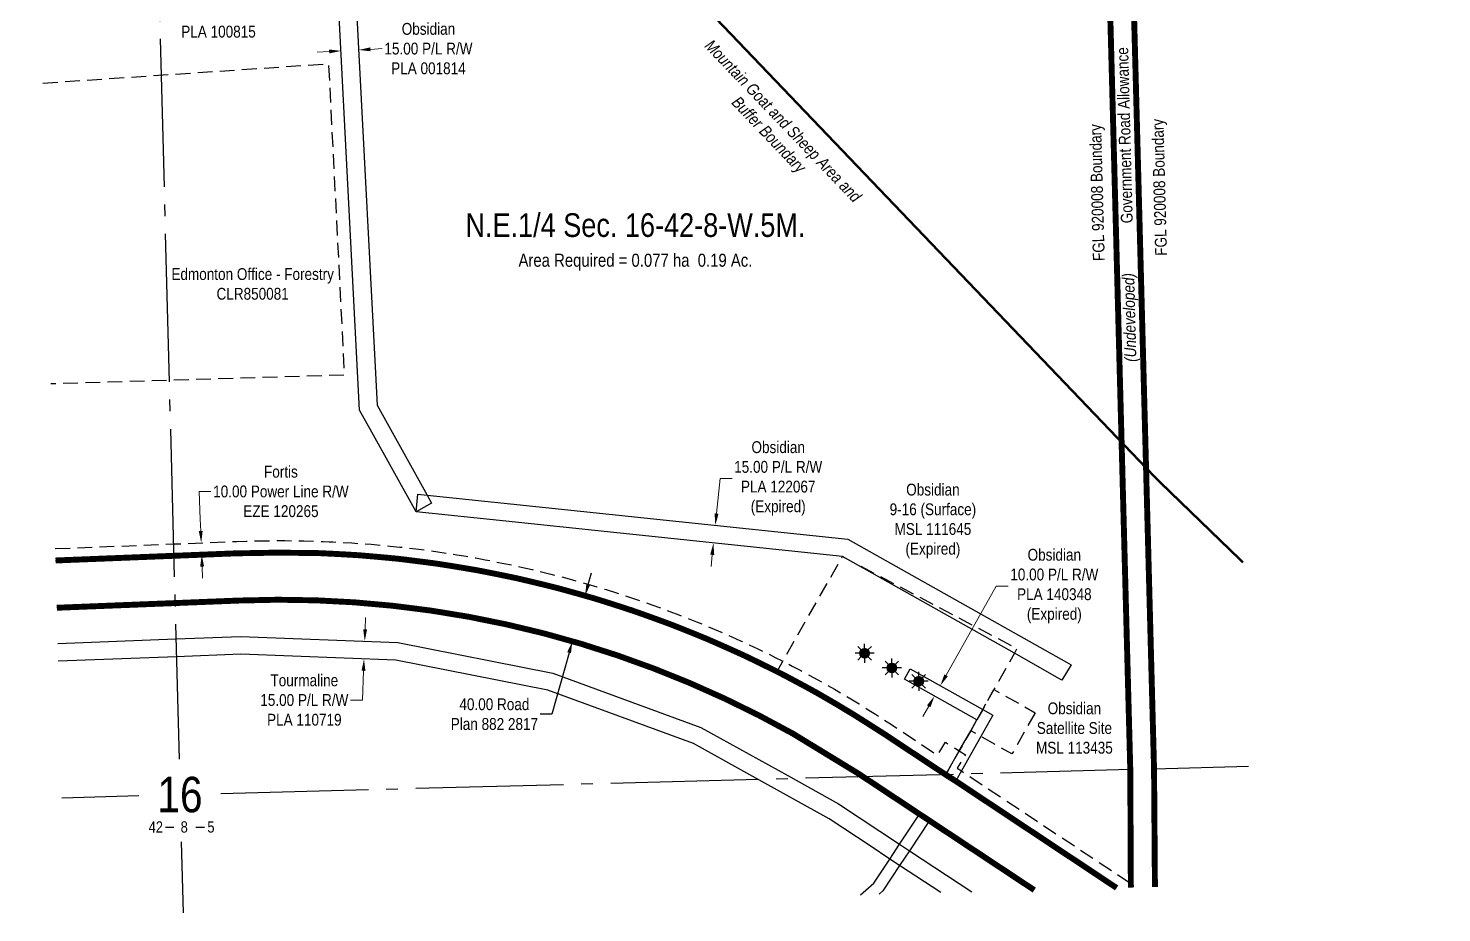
# Model space of a CAD drawing. Extents: x 627382 to 632469, y 5829498 to 5833219.
# Drawn here: x 628974 to 630170, y 5831357 to 5832105 of the extents above; entities that cross this region are included whole.
import ezdxf
from ezdxf.enums import TextEntityAlignment as Align

# ---------------------------------------------------------------- set-up
doc = ezdxf.new("R2010")
doc.units = 0
doc.header["$LTSCALE"] = 5
doc.header["$PDMODE"] = 34
doc.header["$PDSIZE"] = 0.03
for name, pattern in [('CENTERLINEX3', [5, 2.5, -1, 0.5, -1]), ('DASHDOT2', [12.7, 6.35, -3.175, 0, -3.175]), ('foc-ACCESSROAD', [3.75, 2.5, -1.25]), ('foc-FLOWLINE', [3.75, 2.5, -1.25]), ('foc-QUARTERLINE', [33, 25, -3, 2, -3])]:
    doc.linetypes.add(name, pattern=pattern)
doc.layers.get('Defpoints').update_dxf_attribs({"color": 9})
for name, color, linetype in [('10', 1, 'Continuous'), ('9', 3, 'Continuous'), ('AS-WILDLIFE', 131, 'DASHDOT2'), ('C-RW', 13, 'Continuous'), ('C-SYMBOL', 7, 'Continuous'), ('C-WS', 13, 'foc-ACCESSROAD'), ('C-WS-S', 8, 'Continuous'), ('F-EZE', 190, 'foc-FLOWLINE'), ('F-RW', 190, 'Continuous'), ('F-WS', 190, 'foc-ACCESSROAD'), ('L-AREAREQUIRED', 7, 'Continuous'), ('L-QSEC', 8, 'foc-QUARTERLINE'), ('L-ROAD-T', 7, 'Continuous'), ('L-SEC', 7, 'Continuous'), ('L-SECLBL', 7, 'Continuous'), ('L-TITLEDB', 4, 'Continuous'), ('L-TITLEDB-T', 4, 'Continuous')]:
    doc.layers.add(name, color=color, linetype=linetype)
doc.layers.add('AS-FMA-T', color=7, linetype='Continuous', true_color=0x00b386)
doc.layers.add('AS-TRAPPER BOUNDARY', color=7, linetype='CENTERLINEX3', true_color=0xb85c00, transparency=0.6)
for name, color, linetype, lineweight in [('C-RW-T', 13, 'Continuous', 9), ('C-WS-T', 13, 'Continuous', 9), ('F-EZE-T', 190, 'Continuous', 9), ('F-RW-T', 190, 'Continuous', 9), ('F-WS-T', 190, 'Continuous', 9), ('T-TEXT', 48, 'Continuous', 18)]:
    doc.layers.add(name, color=color, linetype=linetype, lineweight=lineweight)
doc.styles.add('100L', font='ARIALN.TTF', dxfattribs={"height": 11})
doc.styles.add('175L', font='ARIALN.TTF', dxfattribs={"height": 20})
doc.styles.add('240', font='ARIALN.TTF', dxfattribs={"height": 30})
doc.styles.add('80CG', font='ARIALN.TTF', dxfattribs={"height": 10})
doc.styles.add('80L', font='ARIALN.TTF', dxfattribs={"height": 10})
doc.styles.add('80LS', font='ARIALNI.TTF', dxfattribs={"height": 10})
doc.styles.add('SIMPLEX', font='ARIALN.TTF')
doc.dimstyles.new('Compass 5 000', dxfattribs={"dimscale": 5, "dimtxt": 9, "dimasz": 2, "dimexe": 0.2, "dimexo": 0.0625, "dimgap": 0.5, "dimtad": 0, "dimtih": 1, "dimtoh": 1, "dimzin": 0, "dimdsep": 46, "dimtxsty": '80CG', "dimcen": 0.1, "dimse1": 1, "dimse2": 1, "dimclrd": 256, "dimclrt": 256, "dimaunit": 1, "dimadec": 4, "dimazin": 0, "dimtfac": 0.06, "dimtofl": 0, "dimtmove": 0, "dimatfit": 1, "dimfxl": 0.2, "dimtolj": 1, "dimtzin": 0, "dimlwd": -1, "dimarcsym": 0})

# ---------------------------------------------------------------- blocks, each defined once
blk = doc.blocks.new('L-SECLBL')
at = {"layer": '9', "color": 7}
for p, q in [((-5.1, -27.8), (-12.3, -27.8)), ((20.7, -27.8), (13.5, -27.8))]:
    blk.add_line(p, q, dxfattribs=at)
at = {"layer": '10', "color": 2, "style": 'SIMPLEX'}
blk.add_attdef('SEC', text='', height=30, dxfattribs=at).set_placement((0, 0), align=Align.MIDDLE)
at = {"layer": '10', "color": 5, "style": '80L'}
blk.add_attdef('TWP', text='', height=9.5, dxfattribs=at).set_placement((-14.4, -27.4), align=Align.MIDDLE_RIGHT)
blk.add_attdef('RGE', text='', height=9.5, dxfattribs=at).set_placement((3.6, -27.4), align=Align.MIDDLE_CENTER)
blk.add_attdef('MER', text='', height=9.5, dxfattribs=at).set_placement((23.2, -27.4), align=Align.MIDDLE_LEFT)
blk = doc.blocks.new('*D34')
at = {"layer": 'Defpoints', "color": 0, "transparency": 16777216}
for p in [(629119.3, 5831670.2), (629120.7, 5831670.3), (629119.7, 5831660.2)]:
    blk.add_point(p, dxfattribs=at)
at = {"layer": 'F-EZE-T', "transparency": 16777216}
for p, q in [((629128.9, 5831713.7), (629118.9, 5831713.7)), ((629118.9, 5831713.7), (629119.9, 5831690.2)), ((629120.3, 5831680.3), (629119.9, 5831690.2)), ((629121.4, 5831650.3), (629121.8, 5831640.3))]:
    blk.add_line(p, q, dxfattribs=at)
for points in [[(629121.9, 5831680.3), (629118.6, 5831680.2), (629120.7, 5831670.3)], [(629123.1, 5831650.3), (629119.8, 5831650.2), (629121.1, 5831660.3)]]:
    blk.add_solid(points, dxfattribs=at)
at = {"layer": 'F-EZE-T', "transparency": 16777216, "insert": (629188.1, 5831713.7), "char_height": 10, "attachment_point": 5, "style": '80CG'}
blk.add_mtext('\\A1;Fortis\\P10.00 Power Line R/W\\PEZE 120265', dxfattribs=at)
blk = doc.blocks.new('*D48')
at = {"layer": 'C-RW-T', "transparency": 16777216}
for p, q in [((629228.9, 5832085.8), (629218.9, 5832085.3)), ((629263.8, 5832087.6), (629273.8, 5832088.2))]:
    blk.add_line(p, q, dxfattribs=at)
for points in [[(629228.8, 5832087.5), (629229, 5832084.2), (629238.9, 5832086.3)], [(629263.8, 5832089.3), (629263.9, 5832086), (629253.9, 5832087.1)]]:
    blk.add_solid(points, dxfattribs=at)
at = {"layer": 'Defpoints', "color": 0, "transparency": 16777216}
for p in [(629253.9, 5832087.1), (629239.2, 5832080), (629254.2, 5832080.8)]:
    blk.add_point(p, dxfattribs=at)
at = {"layer": 'C-RW-T', "transparency": 16777216, "insert": (629312.9, 5832088.2), "char_height": 10, "attachment_point": 5, "style": '80CG'}
blk.add_mtext('\\A1;Obsidian\\P15.00 P/L R/W\\PPLA 001814', dxfattribs=at)
blk = doc.blocks.new('*D50')
at = {"layer": 'C-RW-T', "transparency": 16777216}
for p, q in [((628999.8, 5832204.8), (628992.7, 5832211.8)), ((629021.1, 5832183.6), (629086.2, 5832119.2)), ((629086.2, 5832119.2), (629096.2, 5832119.2))]:
    blk.add_line(p, q, dxfattribs=at)
for points in [[(629001, 5832206), (628998.7, 5832203.6), (629006.9, 5832197.7)], [(629022.3, 5832184.8), (629020, 5832182.5), (629014, 5832190.7)]]:
    blk.add_solid(points, dxfattribs=at)
at = {"layer": 'Defpoints', "color": 0, "transparency": 16777216}
for p in [(629000.3, 5832191), (629007.4, 5832184), (629014, 5832190.7)]:
    blk.add_point(p, dxfattribs=at)
at = {"layer": 'C-RW-T', "transparency": 16777216, "insert": (629135.3, 5832119.2), "char_height": 10, "attachment_point": 5, "style": '80CG'}
blk.add_mtext('\\A1;Obsidian\\P10.00 P/L R/W\\PPLA 100815', dxfattribs=at)
blk = doc.blocks.new('*D52')
at = {"layer": 'Defpoints', "color": 0, "transparency": 16777216}
for p in [(629264.3, 5831586.9), (629258.4, 5831572.1), (629263.7, 5831571.9)]:
    blk.add_point(p, dxfattribs=at)
at = {"layer": 'F-RW-T', "transparency": 16777216}
for p, q in [((629259.3, 5831597.1), (629259.7, 5831607.1)), ((629258, 5831562.1), (629257, 5831537.3)), ((629257, 5831537.3), (629247, 5831537.3))]:
    blk.add_line(p, q, dxfattribs=at)
for points in [[(629257.7, 5831597.1), (629261, 5831597), (629259, 5831587.1)], [(629256.3, 5831562.2), (629259.6, 5831562), (629258.4, 5831572.1)]]:
    blk.add_solid(points, dxfattribs=at)
at = {"layer": 'F-RW-T', "transparency": 16777216, "insert": (629207.9, 5831537.3), "char_height": 10, "attachment_point": 5, "style": '80CG'}
blk.add_mtext('\\A1;Tourmaline\\P15.00 P/L R/W\\PPLA 110719', dxfattribs=at)
blk = doc.blocks.new('*D60')
at = {"layer": 'C-RW-T', "transparency": 16777216}
for p, q in [((629556.6, 5831695), (629559.8, 5831724.7)), ((629559.8, 5831724.7), (629569.8, 5831724.7)), ((629553, 5831660.2), (629552, 5831650.2))]:
    blk.add_line(p, q, dxfattribs=at)
for points in [[(629555, 5831695.2), (629558.3, 5831694.8), (629555.6, 5831685)], [(629551.3, 5831660.4), (629554.7, 5831660), (629554, 5831670.1)]]:
    blk.add_solid(points, dxfattribs=at)
at = {"layer": 'Defpoints', "color": 0, "transparency": 16777216}
for p in [(629555.6, 5831685), (629560.4, 5831684.5), (629558.9, 5831669.6)]:
    blk.add_point(p, dxfattribs=at)
at = {"layer": 'C-RW-T', "transparency": 16777216, "insert": (629608.8, 5831724.7), "char_height": 10, "attachment_point": 5, "style": '80CG'}
blk.add_mtext('\\A1;Obsidian\\P15.00 P/L R/W\\PPLA 122067\\P(Expired)', dxfattribs=at)
blk = doc.blocks.new('*D62')
at = {"layer": 'C-RW-T', "transparency": 16777216}
for p, q in [((629750.8, 5831558.3), (629793.3, 5831633.7)), ((629793.3, 5831633.7), (629803.3, 5831633.7)), ((629736.1, 5831532.1), (629731.2, 5831523.4))]:
    blk.add_line(p, q, dxfattribs=at)
for points in [[(629749.4, 5831559.1), (629752.3, 5831557.4), (629745.9, 5831549.5)], [(629734.7, 5831532.9), (629737.6, 5831531.3), (629741, 5831540.8)]]:
    blk.add_solid(points, dxfattribs=at)
at = {"layer": 'Defpoints', "color": 0, "transparency": 16777216}
for p in [(629737, 5831554.5), (629745.9, 5831549.5), (629732.1, 5831545.8)]:
    blk.add_point(p, dxfattribs=at)
at = {"layer": 'C-RW-T', "transparency": 16777216, "insert": (629842.4, 5831633.7), "char_height": 10, "attachment_point": 5, "style": '80CG'}
blk.add_mtext('\\A1;Obsidian\\P10.00 P/L R/W\\PPLA 140348\\P(Expired)', dxfattribs=at)
blk = doc.blocks.new('*D67')
at = {"layer": 'Defpoints', "color": 0, "transparency": 16777216}
for p in [(629448.9, 5831624.5), (629434.6, 5831587), (629438.2, 5831586)]:
    blk.add_point(p, dxfattribs=at)
at = {"layer": 'L-TITLEDB-T', "transparency": 16777216}
for p, q in [((629448.1, 5831635.2), (629450.8, 5831644.8)), ((629431.9, 5831577.4), (629417.4, 5831525.4)), ((629417.4, 5831525.4), (629407.4, 5831525.4))]:
    blk.add_line(p, q, dxfattribs=at)
for points in [[(629446.5, 5831635.6), (629449.7, 5831634.7), (629445.4, 5831625.5)], [(629430.3, 5831577.8), (629433.5, 5831576.9), (629434.6, 5831587)]]:
    blk.add_solid(points, dxfattribs=at)
at = {"layer": 'L-TITLEDB-T', "transparency": 16777216, "insert": (629368.7, 5831525.4), "char_height": 10, "attachment_point": 5, "style": '80CG'}
blk.add_mtext('\\A1;40.00 Road\\PPlan 882 2817', dxfattribs=at)
blk = doc.blocks.new('GAS')
h = blk.add_hatch(color=255)
h.dxf.hatch_style = 1
edge = h.paths.add_edge_path()
edge.add_arc((0, 0), 0.9, 0, 360)
for p, q in [((-0.81, 0), (-1.62, 0)), ((-0.57, 0.57), (-1.14, 1.14)), ((0, 0.81), (0, 1.62)), ((0.57, 0.57), (1.14, 1.14)), ((1.62, 0), (0.81, 0)), ((-0.57, -0.57), (-1.14, -1.14)), ((0, -0.81), (0, -1.62)), ((1.14, -1.14), (0.57, -0.57))]:
    blk.add_line(p, q)
blk.add_circle((0, 0), 0.8)

msp = doc.modelspace()

# ---------------------------------------------------------------- linework, layer by layer
at = {"layer": 'AS-TRAPPER BOUNDARY', "color": 114, "true_color": 0x008f47, "const_width": 4.998, "flags": 128}
for points in [[(629927.515, 5831379.329), (629926.757, 5831479.31), (629904.262, 5832326.517), (629977.298, 5832349.486), (630041.604, 5832438.78), (630041.888, 5832427.356), (630163.713, 5832430.623), (630159.211, 5832602.387), (630027.454, 5832598.941), (630030.519, 5832475.526), (629958.493, 5832375.513), (629903.421, 5832358.193), (629883.993, 5833089.873), (630403.416, 5833103.826), (630449.786, 5833105.074), (630648.326, 5833110.425)], [(628976.859, 5832434.982), (629014.287, 5832436.901), (629076.922, 5832440.114), (629103.181, 5832441.46), (629178.379, 5832445.318), (629193.092, 5832446.072), (629208.084, 5832446.841), (629215.451, 5832447.219), (629216.526, 5832405.936), (629338.363, 5832409.111), (629337.679, 5832435.376), (629420.575, 5832437.864), (629750.806, 5832278.281), (629884.308, 5832320.241), (629885.305, 5832282.702), (629906.651, 5831478.776), (629907.123, 5831382.275), (629907.214, 5831378.79)], [(629895.121, 5831378.469), (629758.918, 5831468.872), (629750.45, 5831474.244), (629746.44, 5831476.899), (629736.588, 5831483.414), (629699.105, 5831508.245), (629692.779, 5831512.303), (629692.393, 5831512.551), (629686.427, 5831516.352), (629685.66, 5831516.84), (629680.051, 5831520.388), (629679.174, 5831520.941), (629678.818, 5831521.168), (629673.648, 5831524.407), (629672.476, 5831525.133), (629671.997, 5831525.43), (629670.387, 5831526.422), (629667.204, 5831528.327), (629665.729, 5831529.218), (629665.13, 5831529.581), (629660.85, 5831532.176), (629658.961, 5831533.3), (629658.237, 5831533.733), (629654.23, 5831536.077), (629652.149, 5831537.28), (629651.301, 5831537.78), (629647.693, 5831539.869), (629645.311, 5831541.246), (629644.339, 5831541.81), (629641.106, 5831543.657), (629638.436, 5831545.13), (629637.335, 5831545.741), (629634.525, 5831547.272), (629631.521, 5831548.908), (629630.29, 5831549.58), (629627.89, 5831550.87), (629624.576, 5831552.65), (629623.217, 5831553.38), (629621.229, 5831554.433), (629617.603, 5831556.351), (629616.114, 5831557.139), (629614.543, 5831557.968), (629611.085, 5831559.77), (629610.604, 5831560.013), (629608.98, 5831560.835), (629607.823, 5831561.419), (629603.558, 5831563.53), (629601.803, 5831564.404), (629594.6, 5831567.95), (629587.375, 5831571.471), (629580.551, 5831574.759), (629580.122, 5831574.955), (629572.824, 5831578.27), (629565.502, 5831581.557), (629558.157, 5831584.815), (629550.789, 5831588.046), (629549.486, 5831588.611), (629543.382, 5831591.125), (629535.949, 5831594.147), (629528.495, 5831597.142), (629521.019, 5831600.106), (629517.935, 5831601.314), (629513.513, 5831602.953), (629505.978, 5831605.708), (629498.423, 5831608.433), (629490.85, 5831611.129), (629485.938, 5831612.852), (629483.251, 5831613.74), (629475.624, 5831616.224), (629467.979, 5831618.678), (629460.316, 5831621.1), (629453.54, 5831623.211), (629452.635, 5831623.474), (629444.924, 5831625.685), (629437.198, 5831627.864), (629429.455, 5831630.011), (629421.697, 5831632.125), (629420.784, 5831632.37), (629413.914, 5831634.077), (629406.116, 5831635.978), (629398.304, 5831637.847), (629390.478, 5831639.683), (629387.713, 5831640.319), (629382.633, 5831641.391), (629374.773, 5831643.012), (629366.9, 5831644.601), (629359.016, 5831646.157), (629354.373, 5831647.052), (629351.117, 5831647.618), (629343.204, 5831648.957), (629335.281, 5831650.265), (629327.348, 5831651.537), (629320.808, 5831652.558), (629319.405, 5831652.75), (629311.448, 5831653.808), (629309.202, 5831654.096), (629303.484, 5831654.83), (629300.924, 5831655.148), (629295.512, 5831655.819), (629292.64, 5831656.163), (629287.533, 5831656.774), (629287.064, 5831656.828), (629284.347, 5831657.09), (629279.544, 5831657.555), (629276.044, 5831657.878), (629271.549, 5831658.293), (629267.735, 5831658.628), (629263.547, 5831658.997), (629259.423, 5831659.341), (629255.541, 5831659.666), (629253.185, 5831659.852), (629251.104, 5831659.979), (629247.529, 5831660.196), (629242.779, 5831660.464), (629239.512, 5831660.648), (629234.45, 5831660.912), (629231.491, 5831661.065), (629226.118, 5831661.322), (629223.468, 5831661.449), (629219.219, 5831661.633), (629215.442, 5831661.697), (629207.416, 5831661.777), (629199.387, 5831661.828), (629191.355, 5831661.96), (629183.323, 5831661.965), (629175.294, 5831661.844), (629167.264, 5831661.661), (629159.234, 5831661.566), (629151.204, 5831661.457), (629097.411, 5831659.326), (628997.45, 5831655.369)], [(628998.506, 5831615.395), (629098.459, 5831619.352), (629152.785, 5831621.501), (629185.307, 5831622.185), (629217.833, 5831621.675), (629250.317, 5831619.973), (629282.717, 5831617.08), (629314.99, 5831613), (629347.091, 5831607.739), (629378.977, 5831601.304), (629410.606, 5831593.704), (629441.935, 5831584.948), (629472.922, 5831575.049), (629503.524, 5831564.02), (629533.701, 5831551.875), (629563.413, 5831538.632), (629592.618, 5831524.308), (629621.278, 5831508.921), (629676.82, 5831475.039), (629711.695, 5831451.948), (629728.364, 5831440.909), (629736.7, 5831435.39), (629825.457, 5831376.619)]]:
    msp.add_lwpolyline(points, dxfattribs=at)
at = {"layer": 'AS-WILDLIFE', "const_width": 2, "flags": 128}
msp.add_lwpolyline([(629276.239, 5832424.644), (629501.136, 5832171.199), (629929.086, 5831724.21), (630002.006, 5831653.758)], dxfattribs=at)
at = {"layer": 'C-RW'}
for points in [[(629315.555, 5831703.859), (629302.453, 5831696.536), (629263.532, 5831766.496), (629254.651, 5831782.55), (629237.341, 5832115.73), (629253.361, 5832268.402), (629268.023, 5832408.137), (629269.722, 5832424.327), (629284.649, 5832422.76), (629283.162, 5832408.591), (629268.495, 5832268.805), (629252.391, 5832115.334), (629269.401, 5831786.78), (629311.795, 5831710.631), (629315.555, 5831703.859)], [(629758.987, 5831469.011), (629758.816, 5831468.703), (629750.449, 5831474.244), (629752.06, 5831477.049), (629761.913, 5831494.303), (629771.681, 5831511.408), (629776.906, 5831520.656), (629715.675, 5831555.102), (629720.578, 5831563.814), (629781.8, 5831529.353), (629790.27, 5831524.585), (629780.161, 5831506.626), (629763.785, 5831477.363), (629758.987, 5831469.011)]]:
    msp.add_lwpolyline(points, close=True, dxfattribs=at)
at = {"layer": 'C-RW', "flags": 128}
msp.add_lwpolyline([(629856.512, 5831567.181), (629848.835, 5831554.293), (629808.569, 5831576.933), (629663.157, 5831658.691), (629378.487, 5831688.514), (629302.453, 5831696.536), (629304.043, 5831711.451), (629311.795, 5831710.631), (629382.437, 5831703.158), (629667.587, 5831673.31), (629852.567, 5831569.397), (629856.512, 5831567.181)], close=True, dxfattribs=at)
at = {"layer": 'C-RW'}
msp.add_lwpolyline([(629678.356, 5831372.713), (629689.686, 5831382.557), (629703.131, 5831402.84), (629711.418, 5831415.343), (629728.364, 5831440.909), (629736.7, 5831435.389), (629719.752, 5831409.821), (629711.464, 5831397.318), (629697.268, 5831375.901), (629694.079, 5831373.131)], dxfattribs=at)
at = {"layer": 'C-WS', "flags": 128}
for points in [[(629752.06, 5831477.049), (629750.449, 5831474.244), (629746.385, 5831476.898), (629736.586, 5831483.405), (629699.105, 5831508.245), (629692.798, 5831512.388), (629692.412, 5831512.642), (629686.455, 5831516.479), (629685.689, 5831516.973), (629680.08, 5831520.519), (629679.202, 5831521.07), (629678.846, 5831521.298), (629673.67, 5831524.506), (629672.496, 5831525.231), (629672.018, 5831525.529), (629667.227, 5831528.439), (629665.753, 5831529.332), (629665.154, 5831529.698), (629660.752, 5831532.321), (629658.977, 5831533.375), (629658.253, 5831533.809), (629654.245, 5831536.15), (629652.165, 5831537.359), (629651.317, 5831537.856), (629647.705, 5831539.924), (629645.319, 5831541.285), (629644.346, 5831541.844), (629641.135, 5831543.645), (629638.44, 5831545.152), (629637.34, 5831545.77), (629634.532, 5831547.313), (629631.53, 5831548.958), (629630.3, 5831549.634), (629627.9, 5831550.926), (629624.586, 5831552.704), (629623.227, 5831553.435), (629621.238, 5831554.483), (629617.61, 5831556.387), (629616.12, 5831557.168), (629614.547, 5831557.991), (629610.604, 5831560.015), (629608.982, 5831560.847), (629607.826, 5831561.438), (629612.778, 5831570.144), (629663.157, 5831658.691), (629810.849, 5831580.985), (629808.569, 5831576.933), (629791.306, 5831546.247), (629781.8, 5831529.353), (629776.906, 5831520.656), (629771.681, 5831511.408), (629761.913, 5831494.303), (629752.06, 5831477.049)], [(629826.158, 5831526.635), (629806.546, 5831491.78), (629780.161, 5831506.626), (629771.681, 5831511.408), (629776.906, 5831520.656), (629781.8, 5831529.353), (629791.306, 5831546.247), (629826.158, 5831526.635)]]:
    msp.add_lwpolyline(points, close=True, dxfattribs=at)
at = {"layer": 'F-EZE', "flags": 128}
for points in [[(628997.185, 5831665.374), (629097.149, 5831669.331), (629150.81, 5831671.455), (629158.923, 5831671.739), (629167.038, 5831671.953), (629175.155, 5831672.096), (629183.273, 5831672.17), (629191.391, 5831672.173), (629199.509, 5831672.106), (629207.626, 5831671.967), (629215.742, 5831671.759), (629223.855, 5831671.481), (629228.785, 5831671.27), (629231.965, 5831671.133), (629240.073, 5831670.713), (629248.176, 5831670.224), (629256.275, 5831669.664), (629264.369, 5831669.035), (629272.456, 5831668.335), (629280.538, 5831667.565), (629288.613, 5831666.725), (629296.68, 5831665.815), (629304.739, 5831664.835), (629312.789, 5831663.786), (629320.829, 5831662.666), (629328.859, 5831661.478), (629336.879, 5831660.219), (629344.888, 5831658.891), (629352.885, 5831657.493), (629360.87, 5831656.027), (629368.841, 5831654.491), (629369.314, 5831654.395), (629376.799, 5831652.886), (629384.743, 5831651.213), (629392.672, 5831649.47), (629400.585, 5831647.659), (629408.483, 5831645.779), (629416.364, 5831643.831), (629424.227, 5831641.814), (629432.073, 5831639.73), (629439.901, 5831637.578), (629447.709, 5831635.358), (629455.499, 5831633.07), (629463.268, 5831630.715), (629471.016, 5831628.293), (629478.743, 5831625.803), (629486.448, 5831623.247), (629494.13, 5831620.624), (629501.79, 5831617.934), (629509.427, 5831615.178), (629517.038, 5831612.356), (629524.626, 5831609.469), (629532.187, 5831606.515), (629539.723, 5831603.497), (629547.232, 5831600.413), (629554.715, 5831597.263), (629562.17, 5831594.05), (629569.597, 5831590.772), (629576.995, 5831587.429), (629584.363, 5831584.023), (629591.703, 5831580.552), (629599.011, 5831577.019), (629606.289, 5831573.422), (629612.778, 5831570.144), (629613.535, 5831569.762), (629620.75, 5831566.039), (629627.932, 5831562.254), (629635.08, 5831558.407), (629642.195, 5831554.498), (629649.277, 5831550.528), (629656.323, 5831546.497), (629663.334, 5831542.403), (629670.309, 5831538.251), (629677.248, 5831534.037), (629684.15, 5831529.764), (629691.015, 5831525.431), (629697.843, 5831521.038), (629704.632, 5831516.587), (629743.443, 5831490.854), (629750.33, 5831501.67), (629758.781, 5831496.291), (629761.913, 5831494.303), (629767.211, 5831490.924), (629760.126, 5831479.794), (629763.786, 5831477.363), (629907.123, 5831382.275), (629907.214, 5831378.79)], [(629895.092, 5831378.468), (629758.816, 5831468.703), (629750.449, 5831474.244), (629746.386, 5831476.898), (629736.586, 5831483.405), (629699.105, 5831508.245), (629692.798, 5831512.388), (629692.412, 5831512.642), (629686.455, 5831516.479), (629685.689, 5831516.973), (629680.08, 5831520.519), (629679.202, 5831521.07), (629678.846, 5831521.298), (629673.67, 5831524.506), (629672.496, 5831525.231), (629672.018, 5831525.529), (629667.227, 5831528.439), (629665.753, 5831529.332), (629665.154, 5831529.698), (629660.752, 5831532.321), (629658.977, 5831533.375), (629658.253, 5831533.809), (629654.245, 5831536.15), (629652.165, 5831537.359), (629651.317, 5831537.856), (629647.705, 5831539.924), (629645.319, 5831541.285), (629644.346, 5831541.844), (629641.135, 5831543.645), (629638.44, 5831545.152), (629637.34, 5831545.77), (629634.532, 5831547.313), (629631.53, 5831548.958), (629630.3, 5831549.634), (629627.9, 5831550.926), (629624.586, 5831552.704), (629623.227, 5831553.435), (629621.238, 5831554.483), (629617.61, 5831556.387), (629616.12, 5831557.168), (629614.547, 5831557.991), (629610.604, 5831560.015), (629608.982, 5831560.847), (629607.826, 5831561.438), (629603.568, 5831563.587), (629601.814, 5831564.472), (629594.614, 5831568.031), (629587.384, 5831571.526), (629580.123, 5831574.96), (629572.833, 5831578.33), (629565.514, 5831581.637), (629558.166, 5831584.88), (629550.791, 5831588.059), (629543.388, 5831591.174), (629535.959, 5831594.226), (629528.504, 5831597.212), (629521.023, 5831600.134), (629513.517, 5831602.991), (629505.987, 5831605.782), (629498.432, 5831608.509), (629490.854, 5831611.17), (629483.254, 5831613.764), (629475.631, 5831616.293), (629467.987, 5831618.756), (629460.321, 5831621.153), (629452.635, 5831623.483), (629444.929, 5831625.746), (629437.204, 5831627.942), (629429.46, 5831630.072), (629421.698, 5831632.133), (629413.918, 5831634.129), (629406.122, 5831636.056), (629398.309, 5831637.915), (629390.48, 5831639.707), (629382.636, 5831641.431), (629374.777, 5831643.087), (629366.904, 5831644.674), (629359.018, 5831646.194), (629351.118, 5831647.645), (629343.207, 5831649.027), (629335.284, 5831650.342), (629327.35, 5831651.587), (629319.405, 5831652.763), (629311.45, 5831653.87), (629309.203, 5831654.163), (629303.487, 5831654.908), (629300.926, 5831655.22), (629295.514, 5831655.878), (629292.641, 5831656.202), (629287.533, 5831656.778), (629284.347, 5831657.11), (629279.545, 5831657.609), (629276.045, 5831657.943), (629271.55, 5831658.371), (629267.737, 5831658.7), (629263.548, 5831659.063), (629259.423, 5831659.383), (629255.542, 5831659.686), (629251.104, 5831659.992), (629247.529, 5831660.239), (629242.779, 5831660.526), (629239.512, 5831660.724), (629234.451, 5831660.985), (629231.492, 5831661.138), (629226.119, 5831661.369), (629223.468, 5831661.483), (629215.441, 5831661.758), (629207.412, 5831661.964), (629199.382, 5831662.101), (629191.351, 5831662.167), (629183.32, 5831662.164), (629175.289, 5831662.092), (629167.259, 5831661.95), (629159.23, 5831661.738), (629151.204, 5831661.457), (629097.411, 5831659.326), (628997.45, 5831655.37)]]:
    msp.add_lwpolyline(points, dxfattribs=at)
at = {"layer": 'F-RW'}
for points in [[(628999.306, 5831585.089), (629099.254, 5831589), (629154.27, 5831591.152), (629287.107, 5831585.981), (629418.101, 5831560.11), (629543.482, 5831514.19), (629616.815, 5831473.437), (629659.686, 5831449.623), (629694.767, 5831426.449), (629711.433, 5831415.404), (629719.777, 5831409.927), (629772.557, 5831375.214)], [(629746.334, 5831374.518), (629711.489, 5831397.428), (629703.146, 5831402.903), (629686.479, 5831413.948), (629651.889, 5831436.796), (629587.347, 5831472.651), (629537.222, 5831500.509), (629414.044, 5831545.622), (629285.351, 5831571.038), (629154.272, 5831576.14), (629099.647, 5831574.003), (628999.703, 5831570.092)]]:
    msp.add_lwpolyline(points, dxfattribs=at)
at = {"layer": 'F-WS', "flags": 128}
msp.add_lwpolyline([(628986.773, 5832059.103), (629228.346, 5832075.477), (629241.757, 5831812.126), (628993.498, 5831804.707)], dxfattribs=at)
at = {"layer": 'L-QSEC'}
for p, q in [((629081.632, 5832261.363), (629101.916, 5831487.41)), ((629137.186, 5831458.345), (629906.651, 5831478.776)), ((629926.757, 5831479.31), (630006.582, 5831481.429)), ((629002.771, 5831454.776), (629067.952, 5831456.507)), ((629103.749, 5831417.459), (629105.321, 5831357.498))]:
    msp.add_line(p, q, dxfattribs=at)
at = {"layer": 'L-SEC'}
for p, q in [((629885.305, 5832282.702), (629906.651, 5831478.776)), ((629905.411, 5832283.236), (629926.757, 5831479.31)), ((629906.651, 5831478.776), (629907.214, 5831378.79)), ((629926.757, 5831479.31), (629927.515, 5831379.329))]:
    msp.add_line(p, q, dxfattribs=at)
at = {"layer": 'L-TITLEDB'}
for points in [[(628997.45, 5831655.37), (629097.411, 5831659.326), (629151.204, 5831661.457), (629159.232, 5831661.638), (629167.262, 5831661.781), (629175.293, 5831661.879), (629183.322, 5831662.016), (629185.211, 5831662.091), (629191.354, 5831662.005), (629199.386, 5831661.894), (629207.414, 5831661.82), (629215.442, 5831661.715), (629219.219, 5831661.633), (629223.468, 5831661.449), (629226.118, 5831661.322), (629231.491, 5831661.065), (629234.45, 5831660.912), (629239.512, 5831660.648), (629242.779, 5831660.464), (629247.529, 5831660.196), (629251.104, 5831659.979), (629253.185, 5831659.852), (629255.541, 5831659.666), (629259.423, 5831659.341), (629263.547, 5831658.997), (629267.735, 5831658.628), (629271.549, 5831658.293), (629276.044, 5831657.878), (629279.544, 5831657.555), (629284.347, 5831657.09), (629287.064, 5831656.828), (629287.533, 5831656.774), (629292.64, 5831656.163), (629295.512, 5831655.819), (629300.924, 5831655.148), (629303.484, 5831654.83), (629309.202, 5831654.096), (629311.448, 5831653.808), (629319.405, 5831652.75), (629320.808, 5831652.558), (629327.348, 5831651.537), (629335.281, 5831650.265), (629343.204, 5831648.957), (629351.117, 5831647.618), (629354.373, 5831647.052), (629359.016, 5831646.157), (629366.9, 5831644.601), (629374.773, 5831643.012), (629382.633, 5831641.391), (629387.713, 5831640.319), (629390.478, 5831639.683), (629398.304, 5831637.847), (629406.116, 5831635.978), (629413.914, 5831634.077), (629420.784, 5831632.37), (629421.697, 5831632.125), (629429.455, 5831630.011), (629437.198, 5831627.864), (629444.924, 5831625.685), (629452.635, 5831623.474), (629453.54, 5831623.211), (629460.316, 5831621.1), (629467.979, 5831618.678), (629475.624, 5831616.224), (629483.251, 5831613.74), (629485.938, 5831612.852), (629490.85, 5831611.129), (629498.423, 5831608.433), (629505.978, 5831605.708), (629513.513, 5831602.953), (629517.935, 5831601.314), (629521.019, 5831600.106), (629528.495, 5831597.142), (629535.949, 5831594.147), (629543.382, 5831591.125), (629549.486, 5831588.611), (629550.789, 5831588.046), (629558.157, 5831584.815), (629565.502, 5831581.557), (629572.824, 5831578.27), (629580.122, 5831574.955), (629580.551, 5831574.759), (629587.375, 5831571.471), (629594.6, 5831567.95), (629601.803, 5831564.404), (629603.558, 5831563.53), (629607.823, 5831561.419), (629608.98, 5831560.835), (629610.604, 5831560.013), (629611.085, 5831559.77), (629614.543, 5831557.968), (629616.114, 5831557.139), (629617.603, 5831556.351), (629621.229, 5831554.433), (629623.217, 5831553.38), (629624.576, 5831552.65), (629627.89, 5831550.87), (629630.29, 5831549.58), (629631.521, 5831548.908), (629634.525, 5831547.272), (629637.335, 5831545.741), (629638.436, 5831545.13), (629641.106, 5831543.657), (629644.335, 5831541.794), (629645.307, 5831541.223), (629647.685, 5831539.83), (629651.288, 5831537.716), (629652.133, 5831537.207), (629654.22, 5831536.034), (629658.227, 5831533.682), (629658.949, 5831533.244), (629660.72, 5831532.172), (629692.378, 5831512.48), (629692.765, 5831512.236), (629699.105, 5831508.245), (629736.588, 5831483.414), (629746.44, 5831476.899), (629750.45, 5831474.244), (629758.868, 5831468.796), (629895.108, 5831378.468)], [(629825.457, 5831376.619), (629736.7, 5831435.39), (629728.364, 5831440.909), (629711.695, 5831451.948), (629676.82, 5831475.039), (629649.355, 5831492.494), (629621.278, 5831508.921), (629592.618, 5831524.308), (629563.413, 5831538.632), (629533.701, 5831551.875), (629503.524, 5831564.02), (629472.922, 5831575.049), (629441.935, 5831584.948), (629410.606, 5831593.704), (629378.977, 5831601.304), (629347.091, 5831607.739), (629314.99, 5831613), (629282.717, 5831617.08), (629250.317, 5831619.973), (629217.833, 5831621.675), (629152.785, 5831621.501), (629098.459, 5831619.352), (628998.506, 5831615.395)]]:
    msp.add_lwpolyline(points, dxfattribs=at)

# ---------------------------------------------------------------- block references
at = {"layer": 'C-WS-S', "xscale": 4.998301600000004, "yscale": 4.998301600000004, "zscale": 4.998301600000004}
for p in [(629681.911, 5831576.905), (629704.94, 5831564.47), (629727.65, 5831553.195)]:
    msp.add_blockref('GAS', p, dxfattribs=at)
at = {"layer": 'L-SECLBL', "xscale": 0.99966032, "yscale": 0.99966032, "zscale": 0.99966032}
msp.add_blockref('L-SECLBL', (629102.702, 5831457.429), dxfattribs=at).add_auto_attribs({'SEC': '16', 'TWP': '42', 'RGE': '8', 'MER': '5'})

# ---------------------------------------------------------------- texts
at = {"layer": 'AS-FMA-T', "style": '80L'}
for p in [(629937.766, 5831913.176), (629885.07, 5831908.733)]:
    msp.add_text('FGL 920008 Boundary', height=9.99076, rotation=91.520278, dxfattribs=at).set_placement(p)
at = {"layer": 'AS-WILDLIFE', "insert": (629605.881, 5832020.31), "char_height": 10, "attachment_point": 5, "rotation": 313.753354, "style": '240'}
msp.add_mtext_dynamic_manual_height_columns('{\\fArial Narrow|b0|i1|c0|p34;Mountain Goat and Sheep Area and Buffer Boundary}', width=184.10409, gutter_width=45, heights=[0], dxfattribs=at)
at = {"layer": 'C-SYMBOL', "color": 3, "style": '175L'}
msp.add_text('N.E.1/4 Sec. 16-42-8-W.5M.', height=19.99321, dxfattribs=at).set_placement((629488.031, 5831922.991), align=Align.BOTTOM_CENTER)
at = {"layer": 'C-WS-T', "char_height": 9.9966, "attachment_point": 5, "style": '80CG'}
for s, insert in [('\\A1;Obsidian\\P9-16 (Surface)\\PMSL 111645\\P(Expired)', (629739.687, 5831688.809)), ('\\A1;Obsidian\\PSatellite Site\\PMSL 113435', (629859.379, 5831513.62))]:
    msp.add_mtext(s, dxfattribs=dict(at, insert=insert))
at = {"layer": 'F-WS-T', "insert": (629164.177, 5831889.181), "char_height": 9.9966, "attachment_point": 5, "style": '80CG'}
msp.add_mtext('\\A1;Edmonton Office - Forestry\\PCLR850081', dxfattribs=at)
at = {"layer": 'L-AREAREQUIRED', "color": 5, "style": '100L'}
msp.add_text('Area Required = 0.077 ha  0.19 Ac.', height=10.99626, dxfattribs=at).set_placement((629488.031, 5831900.498), align=Align.BOTTOM_CENTER)
at = {"layer": 'L-ROAD-T', "style": '80L'}
msp.add_text('Government Road Allowance', height=9.9966, rotation=91.520975, dxfattribs=at).set_placement((629901.819, 5832014.955), align=Align.MIDDLE_CENTER)
at = {"layer": 'T-TEXT', "style": '80LS'}
msp.add_text('(Undeveloped)', height=9.9966, rotation=91.520975, dxfattribs=at).set_placement((629905.91, 5831860.874), align=Align.MIDDLE_CENTER)

# ---------------------------------------------------------------- dimensions: what is measured, and where the dimension line sits
at = {"layer": 'C-RW-T'}
for base, p1, p2, angle, text, picture, middle in [((629014.036, 5832190.686), (629000.301, 5832191.035), (629007.401, 5832183.995), 315.239045, 'Obsidian\\P10.00 P/L R/W\\PPLA 100815', '*D50', (629135.255, 5832119.153)), ((629555.6, 5831685.032), (629558.856, 5831669.618), (629560.417, 5831684.528), 84.024421, 'Obsidian\\P15.00 P/L R/W\\PPLA 122067\\P(Expired)', '*D60', (629608.84, 5831724.714)), ((629745.926, 5831549.546), (629732.138, 5831545.841), (629737.039, 5831554.548), 60.625297, 'Obsidian\\P10.00 P/L R/W\\PPLA 140348\\P(Expired)', '*D62', (629842.374, 5831633.687))]:
    dim = msp.add_linear_dim(base=base, p1=p1, p2=p2, angle=angle, text=text, dimstyle='Compass 5 000', dxfattribs=at)
    dim.commit()
    dim.dimension.update_dxf_attribs({"geometry": picture, "text_midpoint": middle, "dimtype": 161})
dim = msp.add_aligned_dim(p1=(629239.198, 5832079.986), p2=(629254.181, 5832080.762), distance=6.365, text='Obsidian\\P15.00 P/L R/W\\PPLA 001814', dimstyle='Compass 5 000', dxfattribs=at)
dim.commit()
dim.dimension.update_dxf_attribs({"geometry": '*D48', "text_midpoint": (629312.911, 5832088.153)})
at = {"layer": 'F-EZE-T'}
dim = msp.add_linear_dim(base=(629120.659, 5831670.261), p1=(629119.745, 5831660.211), p2=(629119.35, 5831670.21), angle=92.266466, text='Fortis\\P10.00 Power Line R/W\\PEZE 120265', dimstyle='Compass 5 000', override={"dimtmove": 1}, dxfattribs=at)
dim.commit()
dim.dimension.update_dxf_attribs({"geometry": '*D34', "text_midpoint": (629136.911, 5831713.711), "dimtype": 161})
at = {"layer": 'F-RW-T'}
dim = msp.add_linear_dim(base=(629258.371, 5831572.088), p1=(629264.293, 5831586.869), p2=(629263.71, 5831571.88), angle=267.771248, text='Tourmaline\\P15.00 P/L R/W\\PPLA 110719', dimstyle='Compass 5 000', dxfattribs=at)
dim.commit()
dim.dimension.update_dxf_attribs({"geometry": '*D52', "text_midpoint": (629207.933, 5831537.349), "dimtype": 161})
at = {"layer": 'L-TITLEDB-T'}
dim = msp.add_linear_dim(base=(629434.633, 5831586.989), p1=(629448.926, 5831624.537), p2=(629438.157, 5831586.004), angle=254.385612, text='40.00 Road\\PPlan 882 2817', dimstyle='Compass 5 000', dxfattribs=at)
dim.commit()
dim.dimension.update_dxf_attribs({"geometry": '*D67', "text_midpoint": (629368.681, 5831525.382), "dimtype": 161})

doc.saveas('drawing.dxf')
